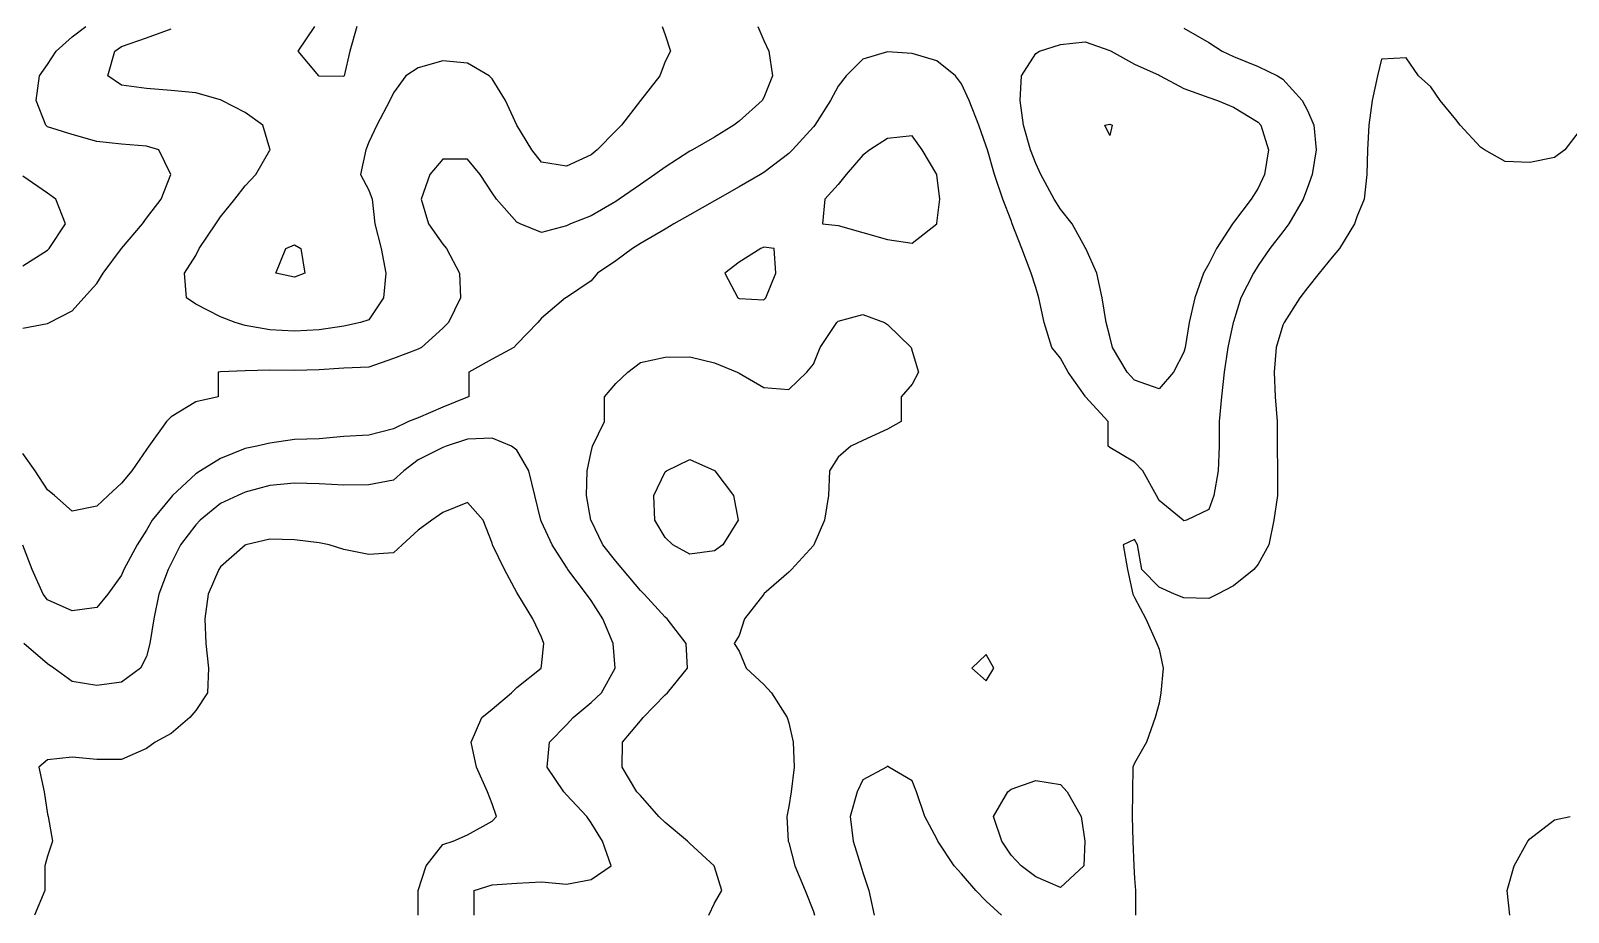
# Model space of a CAD drawing. Header units: inches. Extents: x 450896 to 463247, y 7386701 to 7399440.
# Drawn here: x 452226 to 454049, y 7394413 to 7395459 of the extents above; entities that cross this region are included whole.
import ezdxf

# ---------------------------------------------------------------- set-up
doc = ezdxf.new("R2010")
doc.units = ezdxf.units.IN
doc.header["$MEASUREMENT"] = 0

msp = doc.modelspace()

# ---------------------------------------------------------------- linework, layer by layer
for points, elevation in [([(452217.1, 7395105.7), (452246.4, 7395111.2), (452248.8, 7395112.2), (452275.7, 7395126.2), (452289.5, 7395141.5), (452304.9, 7395158.8), (452312.3, 7395170.8), (452334.2, 7395200.1), (452334.2, 7395200.1), (452358.9, 7395229.3), (452363.5, 7395236.2), (452381.1, 7395258.6), (452392.6, 7395287.9), (452378.3, 7395317.2), (452363.5, 7395321.7), (452334.2, 7395323.9), (452304.9, 7395327.2), (452275.7, 7395335.3), (452246.4, 7395344.7), (452244.5, 7395346.5), (452232.8, 7395375.8), (452237, 7395405.1), (452246.4, 7395418.3), (452256.7, 7395434.4), (452275.7, 7395451.4), (452291.7, 7395463.6)], 780), ([(453593.6, 7395461.5), (453622.9, 7395444.7), (453638.8, 7395434.4), (453652.2, 7395428), (453681.4, 7395416.2), (453704.5, 7395405.1), (453710.7, 7395400.9), (453733.6, 7395375.8), (453740, 7395364), (453747.7, 7395346.5), (453750.4, 7395317.2), (453745.6, 7395287.9), (453740, 7395272.4), (453734.8, 7395258.6), (453717.8, 7395229.3), (453710.7, 7395220.1), (453695.5, 7395200.1), (453681.4, 7395179.9), (453675.9, 7395170.8), (453661.1, 7395141.5), (453652.2, 7395113.1), (453651.9, 7395112.2), (453645.7, 7395082.9), (453641.3, 7395053.6), (453638.1, 7395024.3), (453635.2, 7394995), (453635.2, 7394965.8), (453634, 7394936.5), (453628.9, 7394907.2), (453622.9, 7394890.7), (453596.4, 7394877.9), (453593.6, 7394877.2), (453592.8, 7394877.9), (453564.3, 7394901), (453561, 7394907.2), (453544.7, 7394936.5), (453535, 7394946.7), (453505.7, 7394964.2), (453503.7, 7394965.8), (453503.7, 7394995), (453476.8, 7395024.3), (453476.4, 7395024.8), (453456.2, 7395053.6), (453447.1, 7395070), (453436.8, 7395082.9), (453428, 7395112.2), (453421.7, 7395141.5), (453417.9, 7395154.1), (453412.6, 7395170.8), (453401.5, 7395200.1), (453390.1, 7395229.3), (453388.6, 7395233.4), (453378.9, 7395258.6), (453368.8, 7395287.9), (453360.6, 7395317.2), (453359.3, 7395321.6), (453350.3, 7395346.5), (453339.1, 7395375.8), (453330, 7395395.6), (453322.8, 7395405.1), (453300.7, 7395422.9), (453271.4, 7395431.5), (453242.1, 7395433.4), (453212.8, 7395424.7), (453193.3, 7395405.1), (453183.6, 7395392.6), (453174.6, 7395375.8), (453155.8, 7395346.5), (453154.3, 7395344.7), (453129.5, 7395317.2), (453125, 7395313), (453095.7, 7395290.5), (453091.5, 7395287.9), (453066.4, 7395273.4), (453040.7, 7395258.6), (453037.1, 7395256.6), (453007.8, 7395240), (452989, 7395229.3), (452978.5, 7395223.1), (452949.3, 7395206.1), (452940, 7395200.1), (452920, 7395185.4), (452898.4, 7395170.8), (452890.7, 7395162), (452861.4, 7395141.9), (452860.6, 7395141.5), (452832.1, 7395117.4), (452827.7, 7395112.2), (452802.8, 7395086.7), (452799.3, 7395082.9), (452773.5, 7395068.9), (452746, 7395053.6), (452746, 7395024.3), (452744.2, 7395023.6), (452715, 7395011.8), (452685.7, 7394999.1), (452674.1, 7394995), (452656.4, 7394986.4), (452627.1, 7394978.6), (452597.8, 7394977), (452568.5, 7394974.4), (452539.2, 7394973.7), (452509.9, 7394969.4), (452494.5, 7394965.8), (452480.7, 7394962.7), (452451.4, 7394950.9), (452427.7, 7394936.5), (452422.1, 7394933), (452394.5, 7394907.2), (452392.8, 7394905.3), (452370.6, 7394877.9), (452363.5, 7394866.1), (452352.6, 7394848.6), (452337, 7394819.3), (452334.2, 7394812.8), (452318, 7394790), (452304.9, 7394774.1), (452275.7, 7394770.4), (452246.4, 7394783.3), (452241.3, 7394790), (452228, 7394819.3), (452217.1, 7394848.1)], 760), ([(452617.5, 7395112.2), (452597.8, 7395107.9), (452568.5, 7395103.6), (452539.2, 7395102), (452509.9, 7395103.7), (452480.7, 7395109), (452468.9, 7395112.2), (452451.4, 7395119.2), (452422.1, 7395134.3), (452411.1, 7395141.5), (452408.7, 7395170.8), (452422.1, 7395191.7), (452426, 7395200.1), (452445.7, 7395229.3), (452451.4, 7395237.7), (452468.3, 7395258.6), (452480.7, 7395274.5), (452493.4, 7395287.9), (452509.9, 7395316.7), (452510.3, 7395317.2), (452509.9, 7395318.4), (452501.7, 7395346.5), (452480.7, 7395361.5), (452453.1, 7395375.8), (452451.4, 7395376.6), (452422.1, 7395385), (452392.8, 7395387.5), (452363.5, 7395390), (452334.2, 7395393.9), (452317.7, 7395405.1), (452326.3, 7395434.4), (452334.2, 7395439.7), (452363.5, 7395450), (452392.8, 7395460.7)], 800), ([(453088.5, 7395463.6), (453095.7, 7395447), (453101.6, 7395434.4), (453106, 7395405.1), (453095.7, 7395379.2), (453093.7, 7395375.8), (453066.4, 7395351.2), (453060.1, 7395346.5), (453037.1, 7395332.3), (453011, 7395317.2), (453007.8, 7395315.6), (452978.5, 7395296.5), (452966.5, 7395287.9), (452949.3, 7395276.2), (452924.1, 7395258.6), (452920, 7395256.1), (452890.7, 7395239), (452866.4, 7395229.3), (452861.4, 7395227.1), (452832.1, 7395219.2), (452806.5, 7395229.3), (452802.8, 7395231.6), (452778.6, 7395258.6), (452773.5, 7395266.4), (452759.2, 7395287.9), (452744.2, 7395306), (452715, 7395306.2), (452699.5, 7395287.9), (452689.2, 7395258.6), (452698, 7395229.3), (452715, 7395205.3), (452719.5, 7395200.1), (452734.9, 7395170.8), (452736.1, 7395141.5), (452721.6, 7395112.2), (452715, 7395105.7), (452689.7, 7395082.9), (452685.7, 7395080.7), (452656.4, 7395069.7), (452627.1, 7395059.3), (452597.8, 7395058.4), (452568.5, 7395056.3), (452539.2, 7395055.4), (452509.9, 7395055.7), (452480.7, 7395055.1), (452451.4, 7395054), (452448.6, 7395053.6), (452448.6, 7395024.3), (452422.1, 7395018.2), (452392.8, 7395000.3), (452387.6, 7394995), (452366.4, 7394965.8), (452363.5, 7394961.9), (452346.3, 7394936.5), (452334.2, 7394921.7), (452318.3, 7394907.2)], 780), ([(452598.1, 7395405.1), (452597.8, 7395404.2), (452568.5, 7395404.7), (452568, 7395405.1), (452543.5, 7395434.4), (452563.2, 7395463.6)], 820), ([(452613, 7395463.6), (452604.8, 7395434.4), (452598.1, 7395405.1)], 820), ([(452975.2, 7395463.6), (452978.5, 7395453.5), (452984.7, 7395434.4), (452978.5, 7395421.9), (452972.2, 7395405.1), (452949.5, 7395375.8), (452949.3, 7395375.6), (452926.9, 7395346.5), (452920, 7395339.8), (452897.9, 7395317.2), (452890.7, 7395311.2), (452861.4, 7395297.8), (452832.1, 7395302.7), (452820.5, 7395317.2), (452802.8, 7395346.5), (452802.8, 7395346.5), (452789.1, 7395375.8), (452773.5, 7395401.6), (452770, 7395405.1), (452744.2, 7395420), (452715, 7395422.7), (452685.7, 7395414.4), (452671.3, 7395405.1), (452656.4, 7395384.7), (452652.1, 7395375.8), (452636.8, 7395346.5), (452627.1, 7395326.3), (452623.6, 7395317.2), (452617.3, 7395287.9), (452627.1, 7395269.2), (452631.4, 7395258.6), (452634.4, 7395229.3), (452641.9, 7395200.1), (452647.3, 7395170.8), (452644.7, 7395141.5), (452627.1, 7395115.6), (452617.5, 7395112.2)], 800), ([(453581.3, 7395053.6), (453564.3, 7395033.6), (453535, 7395043.9), (453526.3, 7395053.6), (453508.7, 7395082.9), (453505.7, 7395095.6), (453501.4, 7395112.2), (453496.5, 7395141.5), (453490.4, 7395170.8), (453477.2, 7395200.1), (453476.4, 7395201.3), (453461.2, 7395229.3), (453447.1, 7395247), (453439.9, 7395258.6), (453424, 7395287.9), (453417.9, 7395301.2), (453411.5, 7395317.2), (453403.2, 7395346.5), (453399.3, 7395375.8), (453400.9, 7395405.1), (453417.9, 7395431.5), (453422.4, 7395434.4), (453447.1, 7395442.4), (453476.4, 7395445.3), (453505.7, 7395435.2), (453507.4, 7395434.4), (453535, 7395418.9), (453564.3, 7395405.7), (453565.4, 7395405.1), (453593.6, 7395390.1), (453622.9, 7395379.5), (453633.5, 7395375.8), (453652.2, 7395368), (453681.4, 7395349.9), (453684.7, 7395346.5), (453693.9, 7395317.2), (453689, 7395287.9), (453681.4, 7395271.8), (453673.4, 7395258.6), (453652.2, 7395230.9), (453651, 7395229.3), (453632.1, 7395200.1), (453622.9, 7395182.1), (453616.6, 7395170.8), (453606.3, 7395141.5), (453599.9, 7395112.2), (453595.1, 7395082.9), (453593.6, 7395077.2), (453581.3, 7395053.6)], 780), ([(454062.2, 7395339.4), (454045, 7395317.2), (454032.9, 7395308.3), (454003.6, 7395302.3), (453974.3, 7395303.5), (453950, 7395317.2), (453945, 7395320.6), (453921.1, 7395346.5), (453915.7, 7395353.1), (453897.4, 7395375.8), (453886.4, 7395391.8), (453871.5, 7395405.1), (453857.2, 7395426.4), (453827.9, 7395424.7), (453823.1, 7395405.1), (453816.7, 7395375.8), (453812.8, 7395346.5), (453811.3, 7395317.2), (453810.5, 7395287.9), (453807.4, 7395258.6), (453798.6, 7395237.8), (453795.6, 7395229.3), (453777.8, 7395200.1), (453769.3, 7395190), (453753.7, 7395170.8), (453740, 7395153.5), (453730.9, 7395141.5), (453712.2, 7395112.2), (453710.7, 7395109.4), (453702.8, 7395082.9), (453700.4, 7395053.6), (453701.6, 7395024.3), (453704.1, 7394995), (453704.1, 7394965.8), (453704.3, 7394936.5), (453704.4, 7394907.2), (453700.2, 7394877.9), (453694.2, 7394848.6), (453681.4, 7394825.5), (453676.3, 7394819.3), (453652.2, 7394800.1), (453633.3, 7394790), (453622.9, 7394784.9), (453593.6, 7394785.6), (453582.2, 7394790), (453564.3, 7394798.3), (453543.5, 7394819.3), (453538.4, 7394848.6), (453535, 7394855), (453521.4, 7394848.6), (453526.5, 7394819.3), (453532.8, 7394790), (453535, 7394786.1), (453548.4, 7394760.7), (453561.4, 7394731.5), (453564.3, 7394724.8), (453569, 7394702.2), (453566.1, 7394672.9), (453564.3, 7394660.6), (453559.6, 7394643.6), (453549.2, 7394614.3), (453535, 7394589.5), (453533, 7394585), (453532.5, 7394555.7), (453532, 7394526.4), (453532.9, 7394497.2), (453534.2, 7394467.9), (453535, 7394452.6), (453536.1, 7394438.6), (453536.3, 7394409.3)], 740), ([(453508.3, 7395346.5), (453505.7, 7395334.1), (453499.9, 7395346.5), (453505.7, 7395347.8), (453508.3, 7395346.5)], 800), ([(453271.4, 7395206.7), (453300.5, 7395229.3), (453300.7, 7395230.2), (453304.3, 7395258.6), (453300.7, 7395287.5), (453300.6, 7395287.9), (453283.4, 7395317.2), (453271.4, 7395333.7), (453242.1, 7395330.5), (453221.1, 7395317.2), (453212.8, 7395311), (453193.3, 7395287.9), (453183.6, 7395276.2), (453167.7, 7395258.6), (453165.1, 7395229.3), (453183.6, 7395227.3), (453212.8, 7395219.1), (453242.1, 7395210.8), (453271.4, 7395206.7)], 740), ([(452217.1, 7395179.8), (452246.4, 7395198.1), (452248.5, 7395200.1), (452267.5, 7395229.3), (452256.2, 7395258.6), (452246.4, 7395265.9), (452217.1, 7395286.1)], 760), ([(452551.5, 7395170.8), (452539.2, 7395166.3), (452517, 7395170.8), (452528.8, 7395200.1), (452539.2, 7395204.4), (452546.6, 7395200.1), (452551.5, 7395170.8)], 820), ([(453095.7, 7395139.4), (453097.9, 7395141.5), (453109.8, 7395170.8), (453107.8, 7395200.1), (453095.7, 7395201.7), (453092.1, 7395200.1), (453066.4, 7395184), (453049.2, 7395170.8), (453064.6, 7395141.5), (453066.4, 7395140.8), (453095.7, 7395139.4)], 740), ([(453030.4, 7394409.3), (453037.1, 7394423.4), (453045.8, 7394438.6), (453037.1, 7394466.7), (453036.8, 7394467.9), (453007.8, 7394494.3), (453005, 7394497.2), (452978.5, 7394519), (452971.2, 7394526.4), (452949.3, 7394551), (452945.1, 7394555.7), (452927.7, 7394585), (452928, 7394614.3), (452949.3, 7394639.7), (452952.5, 7394643.6), (452978.5, 7394670.5), (452981.5, 7394672.9), (453004.9, 7394702.2), (453003.6, 7394731.5), (452981.1, 7394760.7), (452978.5, 7394762.6), (452953.8, 7394790), (452949.3, 7394794.3), (452928.4, 7394819.3), (452920, 7394829.1), (452904.7, 7394848.6), (452890.7, 7394877.5), (452890.5, 7394877.9), (452885.5, 7394907.2), (452886.1, 7394936.5), (452890.7, 7394959), (452892.4, 7394965.8), (452906.6, 7394995), (452906.6, 7395024.3), (452920, 7395039.9), (452934.3, 7395053.6), (452949.3, 7395064.9), (452978.5, 7395071.3), (453007.8, 7395071.5), (453037.1, 7395064.5), (453063.8, 7395053.6), (453066.4, 7395052.2), (453095.7, 7395035.2), (453125, 7395032.8), (453146.7, 7395053.6), (453154.3, 7395063), (453162.2, 7395082.9), (453182.1, 7395112.2), (453183.6, 7395113.9), (453212.8, 7395121.9), (453238.5, 7395112.2), (453242.1, 7395109.9), (453270, 7395082.9), (453271.4, 7395078.4), (453278.8, 7395053.6), (453271.4, 7395039.1), (453258.4, 7395024.3), (453258.4, 7394995), (453242.1, 7394986), (453212.8, 7394972.5), (453198.8, 7394965.8), (453183.6, 7394952.6), (453173.2, 7394936.5), (453172.3, 7394907.2), (453167.3, 7394877.9), (453155, 7394848.6), (453154.3, 7394847.8), (453128.5, 7394819.3), (453125, 7394816.2), (453095.7, 7394790.3), (453095.4, 7394790), (453072.6, 7394760.7), (453066.4, 7394741.1), (453060.4, 7394731.5), (453066.4, 7394722.6), (453074.6, 7394702.2), (453095.7, 7394682.9), (453104.5, 7394672.9), (453123.2, 7394643.6), (453125, 7394637.5), (453130.4, 7394614.3), (453131.6, 7394585), (453127.9, 7394555.7), (453125, 7394538), (453122.7, 7394526.4), (453124.5, 7394497.2), (453125, 7394495.5), (453132.2, 7394467.9), (453144.4, 7394438.6), (453154.3, 7394413.5), (453155.7, 7394409.3)], 760), ([(452752.1, 7394409.3), (452752.1, 7394438.6), (452773.5, 7394445.2), (452802.8, 7394447.1), (452832.1, 7394448.6), (452861.4, 7394445.9), (452890.7, 7394451.7), (452914.5, 7394467.9), (452904.2, 7394497.2), (452890.7, 7394518.6), (452885.6, 7394526.4), (452861.4, 7394552), (452858.5, 7394555.7), (452838.6, 7394585), (452841.6, 7394614.3), (452861.4, 7394634.9), (452869.5, 7394643.6), (452890.7, 7394661.7), (452903.1, 7394672.9), (452919.1, 7394702.2), (452917, 7394731.5), (452904.8, 7394760.7), (452890.7, 7394782.5), (452885.5, 7394790), (452863.3, 7394819.3), (452861.4, 7394822.1), (452844.7, 7394848.6), (452832.1, 7394875.7), (452831.1, 7394877.9), (452823.9, 7394907.2), (452817.1, 7394936.5), (452802.8, 7394960.9), (452796.3, 7394965.8), (452773.5, 7394975), (452744.2, 7394974.1), (452719.1, 7394965.8), (452715, 7394964.2), (452685.7, 7394949.6), (452668.6, 7394936.5), (452656.4, 7394925.3), (452627.1, 7394919.9), (452597.8, 7394919.5), (452568.5, 7394920.9), (452539.2, 7394921.8), (452509.9, 7394918.9), (452480.7, 7394911.1), (452471.8, 7394907.2), (452451.4, 7394897.6), (452427.5, 7394877.9), (452422.1, 7394872.4), (452404, 7394848.6), (452392.8, 7394826.6), (452389.2, 7394819.3), (452378.3, 7394790), (452372.2, 7394760.7), (452367.6, 7394731.5), (452363.5, 7394716), (452356.7, 7394702.2), (452334.2, 7394685.7), (452304.9, 7394681.7), (452275.7, 7394686.4), (452254, 7394702.2), (452246.4, 7394707.3), (452218.4, 7394731.5)], 740), ([(452318.3, 7394907.2), (452304.9, 7394894.5), (452275.7, 7394888.6), (452254.6, 7394907.2), (452246.4, 7394913.8), (452231.6, 7394936.5), (452217.1, 7394957)], 780), ([(453046.8, 7394848.6), (453037.1, 7394841.3), (453007.8, 7394837.5), (452987.8, 7394848.6), (452978.5, 7394857.3), (452966.3, 7394877.9), (452965.1, 7394907.2), (452978.5, 7394935.2), (452980.3, 7394936.5), (453007.8, 7394949.9), (453037.1, 7394936.7), (453037.4, 7394936.5), (453059.7, 7394907.2), (453065.3, 7394877.9), (453046.8, 7394848.6)], 780), ([(452685.7, 7394409.3), (452685.7, 7394438.6), (452685.7, 7394438.6), (452695.1, 7394467.9), (452715, 7394492.9), (452727.3, 7394497.2), (452744.2, 7394504.6), (452773.5, 7394520.9), (452778.7, 7394526.4), (452773.5, 7394541.3), (452767.9, 7394555.7), (452754.9, 7394585), (452748.6, 7394614.3), (452761.2, 7394643.6), (452773.5, 7394653.7), (452796.3, 7394672.9), (452802.8, 7394679.3), (452831.5, 7394702.2), (452832.1, 7394705), (452834.8, 7394731.5), (452832.1, 7394739), (452821.7, 7394760.7), (452803.9, 7394790), (452802.8, 7394792.1), (452787.9, 7394819.3), (452774, 7394848.6), (452773.5, 7394850.5), (452763, 7394877.9), (452744.2, 7394898.7), (452715, 7394886.8), (452702, 7394877.9), (452685.7, 7394866.1), (452666.9, 7394848.6), (452656.4, 7394839), (452627.1, 7394837.2), (452597.8, 7394842.9), (452580.1, 7394848.6), (452568.5, 7394851), (452539.2, 7394854.7), (452509.9, 7394855.4), (452481.5, 7394848.6), (452480.7, 7394848.3), (452451.4, 7394822.6), (452449.3, 7394819.3), (452436.9, 7394790), (452432.8, 7394760.7), (452434, 7394731.5), (452437.1, 7394702.2), (452436, 7394672.9), (452422.1, 7394652.2), (452415.1, 7394643.6), (452392.8, 7394624.7), (452374, 7394614.3), (452363.5, 7394607), (452334.2, 7394594.1), (452304.9, 7394594), (452275.7, 7394596.7), (452246.4, 7394593.7), (452236.2, 7394585), (452242.2, 7394555.7), (452246.4, 7394529.1), (452247, 7394526.4), (452252.2, 7394497.2), (452246.4, 7394479.1), (452243.1, 7394467.9), (452243.1, 7394438.6), (452231, 7394409.3)], 720), ([(453359.3, 7394687.1), (453368.1, 7394702.2), (453359.3, 7394718.4), (453342.3, 7394702.2), (453359.3, 7394687.1)], 740), ([(453377.3, 7394409.3), (453359.3, 7394426), (453346.7, 7394438.6), (453330, 7394458.3), (453321.3, 7394467.9), (453301.8, 7394497.2), (453300.7, 7394499.7), (453286.4, 7394526.4), (453276.7, 7394555.7), (453271.4, 7394568.6), (453243.8, 7394585), (453242.1, 7394585.9), (453240.8, 7394585), (453212.8, 7394569.7), (453206.2, 7394555.7), (453197.9, 7394526.4), (453201.3, 7394497.2), (453210.4, 7394467.9), (453212.8, 7394459.9), (453219.9, 7394438.6), (453226.5, 7394409.3)], 740), ([(453475, 7394467.9), (453447.1, 7394442.2), (453417.9, 7394454.6), (453400.5, 7394467.9), (453388.6, 7394480.6), (453377.5, 7394497.2), (453367.7, 7394526.4), (453384.8, 7394555.7), (453388.6, 7394558.7), (453417.9, 7394568.8), (453447.1, 7394564.4), (453455.3, 7394555.7), (453471.7, 7394526.4), (453476.2, 7394497.2), (453475, 7394467.9)], 760), ([(453979.9, 7394409.3), (453976.6, 7394438.6), (453985, 7394467.9), (454001.4, 7394497.2), (454003.6, 7394499.8), (454032.9, 7394522.3), (454051.6, 7394526.4)], 740)]:
    msp.add_lwpolyline(points, dxfattribs=dict(elevation=elevation))

doc.saveas('drawing.dxf')
